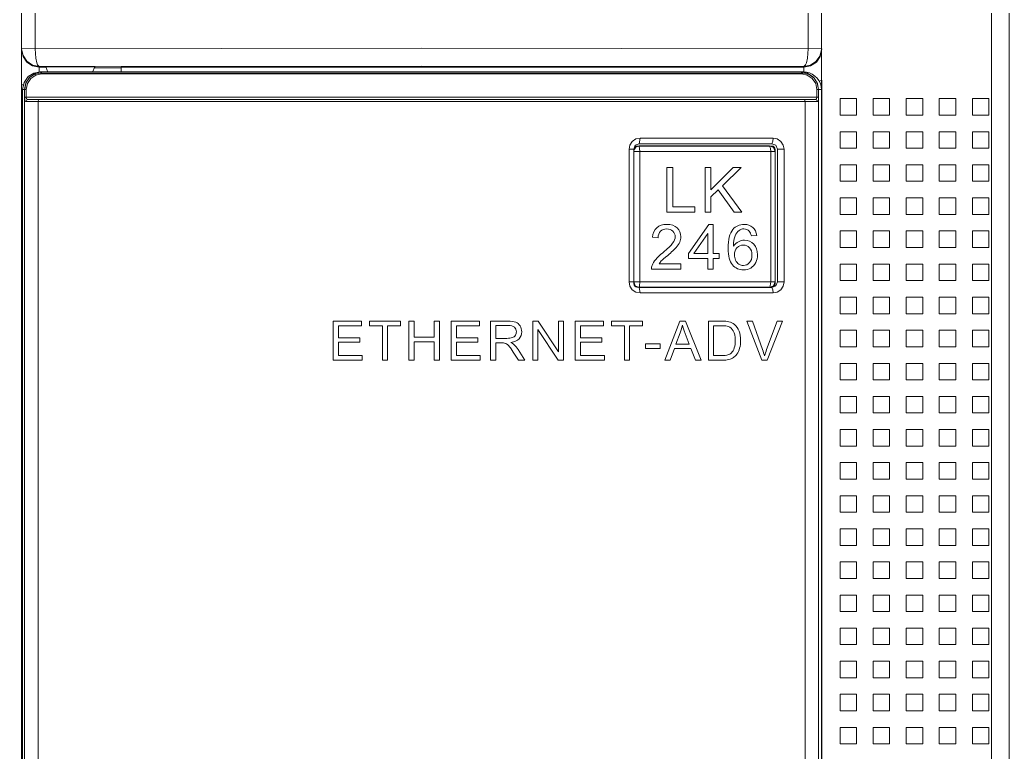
# Model space of a CAD drawing. Header units: millimetres. Extents: x 33157 to 59611, y -29750 to 1750.
# Drawn here: x 54102.79 to 54147.65, y 382.02 to 415.22 of the extents above; entities that cross this region are included whole.
import ezdxf

# ---------------------------------------------------------------- set-up
doc = ezdxf.new("R2010")
doc.units = ezdxf.units.MM
doc.layers.get('0').update_dxf_attribs({"lineweight": 18})

msp = doc.modelspace()

# ---------------------------------------------------------------- linework, layer by layer
at = {"lineweight": 9}
for p, q in [((54102.874, 478.392), (54102.874, 313.67)), ((54103.488, 478.392), (54103.488, 413.909)), ((54138.527, 478.392), (54138.527, 413.909)), ((54139.141, 478.392), (54139.141, 350.976)), ((54146.842, 474.177), (54146.842, 352.724)), ((54147.645, 473.374), (54147.645, 353.206)), ((54139.141, 413.909), (54139.141, 413.871)), ((54139.15, 413.909), (54139.15, 413.871)), ((54103.677, 413.106), (54103.677, 412.86)), ((54138.338, 413.106), (54138.338, 412.86)), ((54107.382, 413.068), (54107.382, 412.86)), ((54139.15, 412.482), (54139.15, 353.206)), ((54102.921, 412.057), (54102.921, 356.759)), ((54103.006, 412.057), (54103.006, 351.24)), ((54103.082, 412.057), (54103.082, 411.707)), ((54138.924, 412.057), (54138.924, 411.707)), ((54138.999, 412.057), (54138.999, 351.24)), ((54139.141, 412.057), (54139.141, 353.763)), ((54103.621, 411.509), (54103.621, 351.24)), ((54138.394, 411.509), (54138.394, 351.24)), ((54130.41, 409.354), (54130.41, 403.344)), ((54130.627, 409.354), (54130.627, 403.344)), ((54130.901, 409.25), (54130.901, 403.344)), ((54136.835, 409.25), (54136.835, 403.344)), ((54137.034, 409.25), (54137.034, 403.344)), ((54137.138, 409.354), (54137.138, 403.344)), ((54137.44, 409.354), (54137.44, 403.344))]:
    msp.add_line(p, q, dxfattribs=at)
for points in [[(54139.975, 410.898), (54140.725, 410.898), (54140.725, 411.648), (54139.975, 411.648)], [(54141.475, 410.898), (54142.225, 410.898), (54142.225, 411.648), (54141.475, 411.648)], [(54142.975, 410.898), (54143.725, 410.898), (54143.725, 411.648), (54142.975, 411.648)], [(54144.475, 410.898), (54145.225, 410.898), (54145.225, 411.648), (54144.475, 411.648)], [(54145.975, 410.898), (54146.725, 410.898), (54146.725, 411.648), (54145.975, 411.648)], [(54139.975, 409.398), (54140.725, 409.398), (54140.725, 410.148), (54139.975, 410.148)], [(54141.475, 409.398), (54142.225, 409.398), (54142.225, 410.148), (54141.475, 410.148)], [(54142.975, 409.398), (54143.725, 409.398), (54143.725, 410.148), (54142.975, 410.148)], [(54144.475, 409.398), (54145.225, 409.398), (54145.225, 410.148), (54144.475, 410.148)], [(54145.975, 409.398), (54146.725, 409.398), (54146.725, 410.148), (54145.975, 410.148)], [(54139.975, 407.898), (54140.725, 407.898), (54140.725, 408.648), (54139.975, 408.648)], [(54141.475, 407.898), (54142.225, 407.898), (54142.225, 408.648), (54141.475, 408.648)], [(54142.975, 407.898), (54143.725, 407.898), (54143.725, 408.648), (54142.975, 408.648)], [(54144.475, 407.898), (54145.225, 407.898), (54145.225, 408.648), (54144.475, 408.648)], [(54145.975, 407.898), (54146.725, 407.898), (54146.725, 408.648), (54145.975, 408.648)], [(54139.975, 406.398), (54140.725, 406.398), (54140.725, 407.148), (54139.975, 407.148)], [(54141.475, 406.398), (54142.225, 406.398), (54142.225, 407.148), (54141.475, 407.148)], [(54142.975, 406.398), (54143.725, 406.398), (54143.725, 407.148), (54142.975, 407.148)], [(54144.475, 406.398), (54145.225, 406.398), (54145.225, 407.148), (54144.475, 407.148)], [(54145.975, 406.398), (54146.725, 406.398), (54146.725, 407.148), (54145.975, 407.148)], [(54139.975, 404.898), (54140.725, 404.898), (54140.725, 405.648), (54139.975, 405.648)], [(54141.475, 404.898), (54142.225, 404.898), (54142.225, 405.648), (54141.475, 405.648)], [(54142.975, 404.898), (54143.725, 404.898), (54143.725, 405.648), (54142.975, 405.648)], [(54144.475, 404.898), (54145.225, 404.898), (54145.225, 405.648), (54144.475, 405.648)], [(54145.975, 404.898), (54146.725, 404.898), (54146.725, 405.648), (54145.975, 405.648)], [(54139.975, 403.398), (54140.725, 403.398), (54140.725, 404.148), (54139.975, 404.148)], [(54141.475, 403.398), (54142.225, 403.398), (54142.225, 404.148), (54141.475, 404.148)], [(54142.975, 403.398), (54143.725, 403.398), (54143.725, 404.148), (54142.975, 404.148)], [(54144.475, 403.398), (54145.225, 403.398), (54145.225, 404.148), (54144.475, 404.148)], [(54145.975, 403.398), (54146.725, 403.398), (54146.725, 404.148), (54145.975, 404.148)], [(54139.975, 401.898), (54140.725, 401.898), (54140.725, 402.648), (54139.975, 402.648)], [(54141.475, 401.898), (54142.225, 401.898), (54142.225, 402.648), (54141.475, 402.648)], [(54142.975, 401.898), (54143.725, 401.898), (54143.725, 402.648), (54142.975, 402.648)], [(54144.475, 401.898), (54145.225, 401.898), (54145.225, 402.648), (54144.475, 402.648)], [(54145.975, 401.898), (54146.725, 401.898), (54146.725, 402.648), (54145.975, 402.648)], [(54139.975, 400.398), (54140.725, 400.398), (54140.725, 401.148), (54139.975, 401.148)], [(54141.475, 400.398), (54142.225, 400.398), (54142.225, 401.148), (54141.475, 401.148)], [(54142.975, 400.398), (54143.725, 400.398), (54143.725, 401.148), (54142.975, 401.148)], [(54144.475, 400.398), (54145.225, 400.398), (54145.225, 401.148), (54144.475, 401.148)], [(54145.975, 400.398), (54146.725, 400.398), (54146.725, 401.148), (54145.975, 401.148)], [(54139.975, 398.898), (54140.725, 398.898), (54140.725, 399.648), (54139.975, 399.648)], [(54141.475, 398.898), (54142.225, 398.898), (54142.225, 399.648), (54141.475, 399.648)], [(54142.975, 398.898), (54143.725, 398.898), (54143.725, 399.648), (54142.975, 399.648)], [(54144.475, 398.898), (54145.225, 398.898), (54145.225, 399.648), (54144.475, 399.648)], [(54145.975, 398.898), (54146.725, 398.898), (54146.725, 399.648), (54145.975, 399.648)], [(54139.975, 397.398), (54140.725, 397.398), (54140.725, 398.148), (54139.975, 398.148)], [(54141.475, 397.398), (54142.225, 397.398), (54142.225, 398.148), (54141.475, 398.148)], [(54142.975, 397.398), (54143.725, 397.398), (54143.725, 398.148), (54142.975, 398.148)], [(54144.475, 397.398), (54145.225, 397.398), (54145.225, 398.148), (54144.475, 398.148)], [(54145.975, 397.398), (54146.725, 397.398), (54146.725, 398.148), (54145.975, 398.148)], [(54139.975, 395.898), (54140.725, 395.898), (54140.725, 396.648), (54139.975, 396.648)], [(54141.475, 395.898), (54142.225, 395.898), (54142.225, 396.648), (54141.475, 396.648)], [(54142.975, 395.898), (54143.725, 395.898), (54143.725, 396.648), (54142.975, 396.648)], [(54144.475, 395.898), (54145.225, 395.898), (54145.225, 396.648), (54144.475, 396.648)], [(54145.975, 395.898), (54146.725, 395.898), (54146.725, 396.648), (54145.975, 396.648)], [(54139.975, 394.398), (54140.725, 394.398), (54140.725, 395.148), (54139.975, 395.148)], [(54141.475, 394.398), (54142.225, 394.398), (54142.225, 395.148), (54141.475, 395.148)], [(54142.975, 394.398), (54143.725, 394.398), (54143.725, 395.148), (54142.975, 395.148)], [(54144.475, 394.398), (54145.225, 394.398), (54145.225, 395.148), (54144.475, 395.148)], [(54145.975, 394.398), (54146.725, 394.398), (54146.725, 395.148), (54145.975, 395.148)], [(54139.975, 392.898), (54140.725, 392.898), (54140.725, 393.648), (54139.975, 393.648)], [(54141.475, 392.898), (54142.225, 392.898), (54142.225, 393.648), (54141.475, 393.648)], [(54142.975, 392.898), (54143.725, 392.898), (54143.725, 393.648), (54142.975, 393.648)], [(54144.475, 392.898), (54145.225, 392.898), (54145.225, 393.648), (54144.475, 393.648)], [(54145.975, 392.898), (54146.725, 392.898), (54146.725, 393.648), (54145.975, 393.648)], [(54139.975, 391.398), (54140.725, 391.398), (54140.725, 392.148), (54139.975, 392.148)], [(54141.475, 391.398), (54142.225, 391.398), (54142.225, 392.148), (54141.475, 392.148)], [(54142.975, 391.398), (54143.725, 391.398), (54143.725, 392.148), (54142.975, 392.148)], [(54144.475, 391.398), (54145.225, 391.398), (54145.225, 392.148), (54144.475, 392.148)], [(54145.975, 391.398), (54146.725, 391.398), (54146.725, 392.148), (54145.975, 392.148)], [(54139.975, 389.898), (54140.725, 389.898), (54140.725, 390.648), (54139.975, 390.648)], [(54141.475, 389.898), (54142.225, 389.898), (54142.225, 390.648), (54141.475, 390.648)], [(54142.975, 389.898), (54143.725, 389.898), (54143.725, 390.648), (54142.975, 390.648)], [(54144.475, 389.898), (54145.225, 389.898), (54145.225, 390.648), (54144.475, 390.648)], [(54145.975, 389.898), (54146.725, 389.898), (54146.725, 390.648), (54145.975, 390.648)], [(54139.975, 388.398), (54140.725, 388.398), (54140.725, 389.148), (54139.975, 389.148)], [(54141.475, 388.398), (54142.225, 388.398), (54142.225, 389.148), (54141.475, 389.148)], [(54142.975, 388.398), (54143.725, 388.398), (54143.725, 389.148), (54142.975, 389.148)], [(54144.475, 388.398), (54145.225, 388.398), (54145.225, 389.148), (54144.475, 389.148)], [(54145.975, 388.398), (54146.725, 388.398), (54146.725, 389.148), (54145.975, 389.148)], [(54139.975, 386.898), (54140.725, 386.898), (54140.725, 387.648), (54139.975, 387.648)], [(54141.475, 386.898), (54142.225, 386.898), (54142.225, 387.648), (54141.475, 387.648)], [(54142.975, 386.898), (54143.725, 386.898), (54143.725, 387.648), (54142.975, 387.648)], [(54144.475, 386.898), (54145.225, 386.898), (54145.225, 387.648), (54144.475, 387.648)], [(54145.975, 386.898), (54146.725, 386.898), (54146.725, 387.648), (54145.975, 387.648)], [(54139.975, 385.398), (54140.725, 385.398), (54140.725, 386.148), (54139.975, 386.148)], [(54141.475, 385.398), (54142.225, 385.398), (54142.225, 386.148), (54141.475, 386.148)], [(54142.975, 385.398), (54143.725, 385.398), (54143.725, 386.148), (54142.975, 386.148)], [(54144.475, 385.398), (54145.225, 385.398), (54145.225, 386.148), (54144.475, 386.148)], [(54145.975, 385.398), (54146.725, 385.398), (54146.725, 386.148), (54145.975, 386.148)], [(54139.975, 383.898), (54140.725, 383.898), (54140.725, 384.648), (54139.975, 384.648)], [(54141.475, 383.898), (54142.225, 383.898), (54142.225, 384.648), (54141.475, 384.648)], [(54142.975, 383.898), (54143.725, 383.898), (54143.725, 384.648), (54142.975, 384.648)], [(54144.475, 383.898), (54145.225, 383.898), (54145.225, 384.648), (54144.475, 384.648)], [(54145.975, 383.898), (54146.725, 383.898), (54146.725, 384.648), (54145.975, 384.648)], [(54139.975, 382.398), (54140.725, 382.398), (54140.725, 383.148), (54139.975, 383.148)], [(54141.475, 382.398), (54142.225, 382.398), (54142.225, 383.148), (54141.475, 383.148)], [(54142.975, 382.398), (54143.725, 382.398), (54143.725, 383.148), (54142.975, 383.148)], [(54144.475, 382.398), (54145.225, 382.398), (54145.225, 383.148), (54144.475, 383.148)], [(54145.975, 382.398), (54146.725, 382.398), (54146.725, 383.148), (54145.975, 383.148)]]:
    msp.add_lwpolyline(points, close=True)
for points in [[(54121.008, 413.928), (54121.008, 413.928), (54102.874, 413.909), (54102.874, 413.909)], [(54102.94, 413.559), (54102.94, 413.559), (54102.874, 413.871), (54102.874, 413.871)], [(54121.008, 413.928), (54121.008, 413.928), (54139.141, 413.909), (54139.141, 413.909)], [(54103.677, 413.068), (54103.677, 413.068), (54103.375, 413.134), (54103.375, 413.134)], [(54121.008, 413.125), (54121.008, 413.125), (54103.677, 413.106), (54103.677, 413.106)], [(54138.338, 413.106), (54138.338, 413.106), (54121.008, 413.125), (54121.008, 413.125)], [(54103.715, 412.86), (54103.715, 412.86), (54138.319, 412.86), (54138.319, 412.86)], [(54138.224, 412.765), (54138.224, 412.765), (54103.791, 412.765), (54103.791, 412.765)], [(54103.8, 412.803), (54103.8, 412.803), (54138.215, 412.803), (54138.215, 412.803)], [(54103.97, 413.068), (54103.97, 413.068), (54103.677, 413.068), (54103.677, 413.068)], [(54103.743, 412.803), (54103.743, 412.803), (54103.725, 412.803), (54103.725, 412.803)], [(54103.743, 412.803), (54103.743, 412.803), (54103.781, 412.85), (54103.781, 412.85)], [(54103.743, 412.803), (54103.743, 412.803), (54103.8, 412.803), (54103.8, 412.803)], [(54103.781, 412.85), (54103.781, 412.85), (54103.81, 412.86), (54103.81, 412.86)], [(54103.791, 412.765), (54103.791, 412.765), (54103.8, 412.803), (54103.8, 412.803)], [(54106.191, 413.087), (54106.191, 413.087), (54103.97, 413.087), (54103.97, 413.087)], [(54103.97, 413.087), (54103.97, 413.087), (54104.065, 412.85), (54104.065, 412.85)], [(54106.096, 412.85), (54106.096, 412.85), (54106.191, 413.087), (54106.191, 413.087)], [(54106.191, 413.039), (54106.191, 413.039), (54107.382, 413.039), (54107.382, 413.039)], [(54138.338, 413.068), (54138.338, 413.068), (54107.382, 413.068), (54107.382, 413.068)], [(54138.234, 412.85), (54138.234, 412.85), (54138.205, 412.86), (54138.205, 412.86)], [(54138.215, 412.803), (54138.215, 412.803), (54138.243, 412.803), (54138.243, 412.803)], [(54138.224, 412.765), (54138.224, 412.765), (54138.215, 412.803), (54138.215, 412.803)], [(54138.272, 412.803), (54138.272, 412.803), (54138.234, 412.85), (54138.234, 412.85)], [(54138.243, 412.803), (54138.243, 412.803), (54138.272, 412.803), (54138.272, 412.803)], [(54138.309, 412.803), (54138.309, 412.803), (54138.272, 412.803), (54138.272, 412.803)], [(54102.874, 412.265), (54102.874, 412.265), (54102.95, 412.265), (54102.95, 412.265)], [(54139.028, 412.425), (54139.028, 412.425), (54139.141, 412.482), (54139.141, 412.482)], [(54102.921, 412.057), (54102.921, 412.057), (54103.082, 412.057), (54103.082, 412.057)], [(54138.924, 412.057), (54138.924, 412.057), (54139.141, 412.057), (54139.141, 412.057)], [(54103.063, 411.509), (54103.063, 411.509), (54138.952, 411.509), (54138.952, 411.509)], [(54103.082, 411.707), (54103.082, 411.707), (54138.999, 411.707), (54138.999, 411.707)], [(54103.158, 411.613), (54103.158, 411.613), (54138.857, 411.613), (54138.857, 411.613)], [(54103.016, 411.707), (54103.016, 411.707), (54103.082, 411.707), (54103.082, 411.707)], [(54103.64, 411.613), (54103.64, 411.613), (54103.621, 411.509), (54103.621, 411.509)], [(54138.366, 411.613), (54138.366, 411.613), (54138.394, 411.509), (54138.394, 411.509)], [(54130.873, 409.6), (54130.873, 409.6), (54136.883, 409.6), (54136.883, 409.6)], [(54130.911, 409.855), (54130.911, 409.855), (54130.873, 409.6), (54130.873, 409.6)], [(54130.911, 409.855), (54130.911, 409.855), (54136.939, 409.855), (54136.939, 409.855)], [(54130.41, 409.354), (54130.41, 409.354), (54130.627, 409.354), (54130.627, 409.354)], [(54130.627, 409.25), (54130.627, 409.25), (54137.034, 409.25), (54137.034, 409.25)], [(54136.779, 409.505), (54136.779, 409.505), (54130.873, 409.505), (54130.873, 409.505)], [(54130.901, 409.25), (54130.901, 409.25), (54130.873, 409.505), (54130.873, 409.505)], [(54137.44, 409.354), (54137.44, 409.354), (54137.138, 409.354), (54137.138, 409.354)], [(54130.41, 403.344), (54130.41, 403.344), (54130.627, 403.344), (54130.627, 403.344)], [(54130.627, 403.344), (54130.627, 403.344), (54137.034, 403.344), (54137.034, 403.344)], [(54130.901, 403.344), (54130.901, 403.344), (54130.892, 403.165), (54130.892, 403.165)], [(54136.835, 403.344), (54136.835, 403.344), (54136.816, 403.165), (54136.816, 403.165)], [(54137.44, 403.344), (54137.44, 403.344), (54137.138, 403.344), (54137.138, 403.344)], [(54136.883, 403.089), (54136.883, 403.089), (54130.873, 403.089), (54130.873, 403.089)], [(54130.873, 403.089), (54130.873, 403.089), (54136.779, 403.089), (54136.779, 403.089)], [(54130.892, 403.165), (54130.892, 403.165), (54130.873, 403.089), (54130.873, 403.089)], [(54130.911, 402.844), (54130.911, 402.844), (54130.873, 403.089), (54130.873, 403.089)], [(54136.939, 402.844), (54136.939, 402.844), (54130.911, 402.844), (54130.911, 402.844)], [(54136.797, 403.099), (54136.797, 403.099), (54136.779, 403.089), (54136.779, 403.089)], [(54136.816, 403.165), (54136.816, 403.165), (54136.797, 403.099), (54136.797, 403.099)]]:
    msp.add_open_spline(points, degree=3, dxfattribs=at)
for points, knots in [([(54102.874, 413.909), (54102.874, 413.909), (54102.94, 413.597), (54102.94, 413.597), (54102.94, 413.597), (54103.11, 413.342), (54103.11, 413.342), (54103.11, 413.342), (54103.375, 413.162), (54103.375, 413.162), (54103.375, 413.162), (54103.677, 413.106), (54103.677, 413.106)], [0, 0, 0, 0, 149175.059418, 149175.059418, 149175.059418, 298350.118836, 298350.118836, 298350.118836, 447525.178255, 447525.178255, 447525.178255, 596700.237673, 596700.237673, 596700.237673, 596700.237673]), ([(54102.94, 413.559), (54102.94, 413.559), (54103.11, 413.304), (54103.11, 413.304), (54103.11, 413.304), (54103.375, 413.134), (54103.375, 413.134)], [0, 0, 0, 0, 168231.265736, 168231.265736, 168231.265736, 336462.531472, 336462.531472, 336462.531472, 336462.531472]), ([(54103.677, 413.106), (54103.677, 413.106), (54103.602, 413.181), (54103.602, 413.181), (54103.602, 413.181), (54103.564, 413.276), (54103.564, 413.276), (54103.564, 413.276), (54103.517, 413.484), (54103.517, 413.484), (54103.517, 413.484), (54103.488, 413.909), (54103.488, 413.909)], [0, 0, 0, 0, 149177.054281, 149177.054281, 149177.054281, 298354.108562, 298354.108562, 298354.108562, 447531.162843, 447531.162843, 447531.162843, 596708.217124, 596708.217124, 596708.217124, 596708.217124]), ([(54138.338, 413.068), (54138.338, 413.068), (54138.64, 413.134), (54138.64, 413.134), (54138.64, 413.134), (54138.905, 413.304), (54138.905, 413.304), (54138.905, 413.304), (54139.075, 413.559), (54139.075, 413.559), (54139.075, 413.559), (54139.141, 413.871), (54139.141, 413.871)], [0, 0, 0, 0, 149274.158651, 149274.158651, 149274.158651, 298548.317302, 298548.317302, 298548.317302, 447822.475953, 447822.475953, 447822.475953, 597096.634604, 597096.634604, 597096.634604, 597096.634604]), ([(54138.338, 413.106), (54138.338, 413.106), (54138.631, 413.162), (54138.631, 413.162), (54138.631, 413.162), (54138.886, 413.332), (54138.886, 413.332), (54138.886, 413.332), (54139.065, 413.578), (54139.065, 413.578), (54139.065, 413.578), (54139.141, 413.871), (54139.141, 413.871)], [0, 0, 0, 0, 149274.109481, 149274.109481, 149274.109481, 298548.218961, 298548.218961, 298548.218961, 447822.328442, 447822.328442, 447822.328442, 597096.437922, 597096.437922, 597096.437922, 597096.437922]), ([(54138.527, 413.909), (54138.527, 413.909), (54138.498, 413.484), (54138.498, 413.484), (54138.498, 413.484), (54138.451, 413.276), (54138.451, 413.276), (54138.451, 413.276), (54138.413, 413.172), (54138.413, 413.172), (54138.413, 413.172), (54138.338, 413.106), (54138.338, 413.106)], [0, 0, 0, 0, 149272.958445, 149272.958445, 149272.958445, 298545.91689, 298545.91689, 298545.91689, 447818.875335, 447818.875335, 447818.875335, 597091.83378, 597091.83378, 597091.83378, 597091.83378]), ([(54103.81, 412.86), (54103.81, 412.86), (54103.507, 412.803), (54103.507, 412.803), (54103.507, 412.803), (54103.243, 412.624), (54103.243, 412.624), (54103.243, 412.624), (54103.073, 412.369), (54103.073, 412.369), (54103.073, 412.369), (54103.006, 412.057), (54103.006, 412.057)], [0, 0, 0, 0, 149176.80932, 149176.80932, 149176.80932, 298353.618641, 298353.618641, 298353.618641, 447530.427961, 447530.427961, 447530.427961, 596707.237281, 596707.237281, 596707.237281, 596707.237281]), ([(54103.016, 412.057), (54103.016, 412.057), (54103.063, 412.34), (54103.063, 412.34), (54103.063, 412.34), (54103.214, 412.586), (54103.214, 412.586), (54103.214, 412.586), (54103.441, 412.747), (54103.441, 412.747), (54103.441, 412.747), (54103.725, 412.803), (54103.725, 412.803)], [0, 0, 0, 0, 149176.83814, 149176.83814, 149176.83814, 298353.67628, 298353.67628, 298353.67628, 447530.514421, 447530.514421, 447530.514421, 596707.352561, 596707.352561, 596707.352561, 596707.352561]), ([(54103.791, 412.765), (54103.791, 412.765), (54103.526, 412.709), (54103.526, 412.709), (54103.526, 412.709), (54103.299, 412.558), (54103.299, 412.558), (54103.299, 412.558), (54103.139, 412.331), (54103.139, 412.331), (54103.139, 412.331), (54103.082, 412.057), (54103.082, 412.057)], [0, 0, 0, 0, 149177.101751, 149177.101751, 149177.101751, 298354.203502, 298354.203502, 298354.203502, 447531.305254, 447531.305254, 447531.305254, 596708.407005, 596708.407005, 596708.407005, 596708.407005]), ([(54103.715, 412.86), (54103.715, 412.86), (54103.422, 412.803), (54103.422, 412.803), (54103.422, 412.803), (54103.167, 412.643), (54103.167, 412.643)], [0, 0, 0, 0, 168233.048764, 168233.048764, 168233.048764, 336466.097528, 336466.097528, 336466.097528, 336466.097528]), ([(54138.999, 412.057), (54138.999, 412.057), (54138.943, 412.369), (54138.943, 412.369), (54138.943, 412.369), (54138.772, 412.624), (54138.772, 412.624), (54138.772, 412.624), (54138.508, 412.803), (54138.508, 412.803), (54138.508, 412.803), (54138.205, 412.86), (54138.205, 412.86)], [0, 0, 0, 0, 149275.111125, 149275.111125, 149275.111125, 298550.222249, 298550.222249, 298550.222249, 447825.333374, 447825.333374, 447825.333374, 597100.444498, 597100.444498, 597100.444498, 597100.444498]), ([(54138.924, 412.057), (54138.924, 412.057), (54138.876, 412.331), (54138.876, 412.331), (54138.876, 412.331), (54138.716, 412.558), (54138.716, 412.558), (54138.716, 412.558), (54138.489, 412.709), (54138.489, 412.709), (54138.489, 412.709), (54138.224, 412.765), (54138.224, 412.765)], [0, 0, 0, 0, 149275.121227, 149275.121227, 149275.121227, 298550.242455, 298550.242455, 298550.242455, 447825.363682, 447825.363682, 447825.363682, 597100.48491, 597100.48491, 597100.48491, 597100.48491]), ([(54138.309, 412.803), (54138.309, 412.803), (54138.583, 412.737), (54138.583, 412.737), (54138.583, 412.737), (54138.81, 412.576), (54138.81, 412.576), (54138.81, 412.576), (54138.952, 412.331), (54138.952, 412.331), (54138.952, 412.331), (54138.999, 412.057), (54138.999, 412.057)], [0, 0, 0, 0, 149274.872322, 149274.872322, 149274.872322, 298549.744643, 298549.744643, 298549.744643, 447824.616965, 447824.616965, 447824.616965, 597099.489286, 597099.489286, 597099.489286, 597099.489286]), ([(54139.141, 412.057), (54139.141, 412.057), (54139.122, 412.198), (54139.122, 412.198), (54139.122, 412.198), (54139.084, 412.331), (54139.084, 412.331), (54139.084, 412.331), (54139.018, 412.463), (54139.018, 412.463), (54139.018, 412.463), (54138.933, 412.576), (54138.933, 412.576), (54138.933, 412.576), (54138.839, 412.671), (54138.839, 412.671), (54138.839, 412.671), (54138.716, 412.756), (54138.716, 412.756), (54138.716, 412.756), (54138.593, 412.813), (54138.593, 412.813), (54138.593, 412.813), (54138.451, 412.85), (54138.451, 412.85), (54138.451, 412.85), (54138.319, 412.86), (54138.319, 412.86)], [0, 0, 0, 0, 138704.799359, 138704.799359, 138704.799359, 277409.598718, 277409.598718, 277409.598718, 416114.398077, 416114.398077, 416114.398077, 554819.197437, 554819.197437, 554819.197437, 693523.996796, 693523.996796, 693523.996796, 832228.796155, 832228.796155, 832228.796155, 970933.595514, 970933.595514, 970933.595514, 1109638.394873, 1109638.394873, 1109638.394873, 1248343.194232, 1248343.194232, 1248343.194232, 1248343.194232]), ([(54102.921, 412.057), (54102.921, 412.057), (54102.988, 412.378), (54102.988, 412.378), (54102.988, 412.378), (54103.167, 412.643), (54103.167, 412.643)], [0, 0, 0, 0, 168232.525151, 168232.525151, 168232.525151, 336465.050301, 336465.050301, 336465.050301, 336465.050301]), ([(54103.016, 411.707), (54103.016, 411.707), (54103.016, 411.594), (54103.016, 411.594), (54103.016, 411.594), (54103.025, 411.546), (54103.025, 411.546), (54103.025, 411.546), (54103.063, 411.509), (54103.063, 411.509)], [0, 0, 0, 0, 155598.255067, 155598.255067, 155598.255067, 311196.510134, 311196.510134, 311196.510134, 466794.765201, 466794.765201, 466794.765201, 466794.765201]), ([(54103.158, 411.613), (54103.158, 411.613), (54103.091, 411.575), (54103.091, 411.575), (54103.091, 411.575), (54103.063, 411.509), (54103.063, 411.509)], [0, 0, 0, 0, 168234.192386, 168234.192386, 168234.192386, 336468.384772, 336468.384772, 336468.384772, 336468.384772]), ([(54103.082, 411.707), (54103.082, 411.707), (54103.101, 411.641), (54103.101, 411.641), (54103.101, 411.641), (54103.158, 411.613), (54103.158, 411.613)], [0, 0, 0, 0, 168234.113682, 168234.113682, 168234.113682, 336468.227364, 336468.227364, 336468.227364, 336468.227364]), ([(54138.857, 411.613), (54138.857, 411.613), (54138.914, 411.641), (54138.914, 411.641), (54138.914, 411.641), (54138.924, 411.707), (54138.924, 411.707)], [0, 0, 0, 0, 168345.870859, 168345.870859, 168345.870859, 336691.741718, 336691.741718, 336691.741718, 336691.741718]), ([(54138.857, 411.613), (54138.857, 411.613), (54138.924, 411.575), (54138.924, 411.575), (54138.924, 411.575), (54138.952, 411.509), (54138.952, 411.509)], [0, 0, 0, 0, 168345.984155, 168345.984155, 168345.984155, 336691.96831, 336691.96831, 336691.96831, 336691.96831]), ([(54138.952, 411.509), (54138.952, 411.509), (54138.99, 411.546), (54138.99, 411.546), (54138.99, 411.546), (54138.999, 411.594), (54138.999, 411.594), (54138.999, 411.594), (54138.999, 411.707), (54138.999, 411.707)], [0, 0, 0, 0, 155702.176986, 155702.176986, 155702.176986, 311404.353972, 311404.353972, 311404.353972, 467106.530957, 467106.530957, 467106.530957, 467106.530957]), ([(54130.41, 409.354), (54130.41, 409.354), (54130.447, 409.543), (54130.447, 409.543), (54130.447, 409.543), (54130.551, 409.704), (54130.551, 409.704), (54130.551, 409.704), (54130.712, 409.817), (54130.712, 409.817), (54130.712, 409.817), (54130.911, 409.855), (54130.911, 409.855)], [0, 0, 0, 0, 149256.570362, 149256.570362, 149256.570362, 298513.140724, 298513.140724, 298513.140724, 447769.711086, 447769.711086, 447769.711086, 597026.281448, 597026.281448, 597026.281448, 597026.281448]), ([(54130.873, 409.6), (54130.873, 409.6), (54130.693, 409.534), (54130.693, 409.534), (54130.693, 409.534), (54130.627, 409.354), (54130.627, 409.354)], [0, 0, 0, 0, 168323.410316, 168323.410316, 168323.410316, 336646.820632, 336646.820632, 336646.820632, 336646.820632]), ([(54136.939, 409.855), (54136.939, 409.855), (54136.93, 409.723), (54136.93, 409.723), (54136.93, 409.723), (54136.883, 409.6), (54136.883, 409.6)], [0, 0, 0, 0, 168342.505447, 168342.505447, 168342.505447, 336685.010894, 336685.010894, 336685.010894, 336685.010894]), ([(54137.138, 409.354), (54137.138, 409.354), (54137.062, 409.534), (54137.062, 409.534), (54137.062, 409.534), (54136.883, 409.6), (54136.883, 409.6)], [0, 0, 0, 0, 168343.21099, 168343.21099, 168343.21099, 336686.421981, 336686.421981, 336686.421981, 336686.421981]), ([(54136.939, 409.855), (54136.939, 409.855), (54137.128, 409.817), (54137.128, 409.817), (54137.128, 409.817), (54137.298, 409.704), (54137.298, 409.704), (54137.298, 409.704), (54137.402, 409.543), (54137.402, 409.543), (54137.402, 409.543), (54137.44, 409.354), (54137.44, 409.354)], [0, 0, 0, 0, 149274.87832, 149274.87832, 149274.87832, 298549.75664, 298549.75664, 298549.75664, 447824.63496, 447824.63496, 447824.63496, 597099.51328, 597099.51328, 597099.51328, 597099.51328]), ([(54130.873, 409.505), (54130.873, 409.505), (54130.712, 409.449), (54130.712, 409.449), (54130.712, 409.449), (54130.627, 409.307), (54130.627, 409.307)], [0, 0, 0, 0, 168323.597284, 168323.597284, 168323.597284, 336647.194569, 336647.194569, 336647.194569, 336647.194569]), ([(54137.034, 409.25), (54137.034, 409.25), (54136.958, 409.43), (54136.958, 409.43), (54136.958, 409.43), (54136.779, 409.505), (54136.779, 409.505)], [0, 0, 0, 0, 168343.044888, 168343.044888, 168343.044888, 336686.089776, 336686.089776, 336686.089776, 336686.089776]), ([(54136.835, 409.25), (54136.835, 409.25), (54136.826, 409.383), (54136.826, 409.383), (54136.826, 409.383), (54136.779, 409.505), (54136.779, 409.505)], [0, 0, 0, 0, 168342.803458, 168342.803458, 168342.803458, 336685.606915, 336685.606915, 336685.606915, 336685.606915]), ([(54130.911, 402.844), (54130.911, 402.844), (54130.712, 402.881), (54130.712, 402.881), (54130.712, 402.881), (54130.551, 402.985), (54130.551, 402.985), (54130.551, 402.985), (54130.447, 403.146), (54130.447, 403.146), (54130.447, 403.146), (54130.41, 403.344), (54130.41, 403.344)], [0, 0, 0, 0, 149265.823052, 149265.823052, 149265.823052, 298531.646103, 298531.646103, 298531.646103, 447797.469155, 447797.469155, 447797.469155, 597063.292207, 597063.292207, 597063.292207, 597063.292207]), ([(54130.627, 403.344), (54130.627, 403.344), (54130.693, 403.165), (54130.693, 403.165), (54130.693, 403.165), (54130.873, 403.089), (54130.873, 403.089)], [0, 0, 0, 0, 168333.181815, 168333.181815, 168333.181815, 336666.36363, 336666.36363, 336666.36363, 336666.36363]), ([(54136.779, 403.089), (54136.779, 403.089), (54136.958, 403.165), (54136.958, 403.165), (54136.958, 403.165), (54137.034, 403.344), (54137.034, 403.344)], [0, 0, 0, 0, 168352.661997, 168352.661997, 168352.661997, 336705.323994, 336705.323994, 336705.323994, 336705.323994]), ([(54136.883, 403.089), (54136.883, 403.089), (54137.062, 403.165), (54137.062, 403.165), (54137.062, 403.165), (54137.138, 403.344), (54137.138, 403.344)], [0, 0, 0, 0, 168352.986461, 168352.986461, 168352.986461, 336705.972923, 336705.972923, 336705.972923, 336705.972923]), ([(54137.44, 403.344), (54137.44, 403.344), (54137.402, 403.146), (54137.402, 403.146), (54137.402, 403.146), (54137.298, 402.985), (54137.298, 402.985), (54137.298, 402.985), (54137.128, 402.881), (54137.128, 402.881), (54137.128, 402.881), (54136.939, 402.844), (54136.939, 402.844)], [0, 0, 0, 0, 149284.138274, 149284.138274, 149284.138274, 298568.276548, 298568.276548, 298568.276548, 447852.414822, 447852.414822, 447852.414822, 597136.553096, 597136.553096, 597136.553096, 597136.553096]), ([(54136.939, 402.844), (54136.939, 402.844), (54136.93, 402.976), (54136.93, 402.976), (54136.93, 402.976), (54136.883, 403.089), (54136.883, 403.089)], [0, 0, 0, 0, 168353.021592, 168353.021592, 168353.021592, 336706.043184, 336706.043184, 336706.043184, 336706.043184])]:
    msp.add_open_spline(points, degree=3, knots=knots, dxfattribs=at)
for points, knots in [([(54130.768, 409.497), (54130.768, 409.497), (54136.893, 409.497), (54136.893, 409.497), (54136.969, 409.497), (54137.03, 409.425), (54137.03, 409.337), (54137.03, 409.337), (54137.03, 403.257), (54137.03, 403.257), (54137.03, 403.169), (54136.969, 403.097), (54136.893, 403.097), (54136.893, 403.097), (54130.768, 403.097), (54130.768, 403.097), (54130.692, 403.097), (54130.63, 403.169), (54130.63, 403.257), (54130.63, 403.257), (54130.63, 409.337), (54130.63, 409.337), (54130.63, 409.425), (54130.692, 409.497), (54130.768, 409.497)], [0, 0, 0, 0, 139725.122382, 139725.122382, 139725.122382, 279450.244763, 279450.244763, 279450.244763, 419175.367145, 419175.367145, 419175.367145, 558900.489527, 558900.489527, 558900.489527, 698625.611908, 698625.611908, 698625.611908, 838350.73429, 838350.73429, 838350.73429, 978075.856672, 978075.856672, 978075.856672, 1117800.979053, 1117800.979053, 1117800.979053, 1117800.979053]), ([(54132.132, 406.499), (54132.132, 406.499), (54132.132, 408.52), (54132.132, 408.52), (54132.132, 408.52), (54132.4, 408.52), (54132.4, 408.52), (54132.4, 408.52), (54132.4, 406.736), (54132.4, 406.736), (54132.4, 406.736), (54133.393, 406.736), (54133.393, 406.736), (54133.393, 406.736), (54133.393, 406.499), (54133.393, 406.499), (54133.393, 406.499), (54132.132, 406.499), (54132.132, 406.499)], [0, 0, 0, 0, 142905.976319, 142905.976319, 142905.976319, 285811.952638, 285811.952638, 285811.952638, 428717.928957, 428717.928957, 428717.928957, 571623.905277, 571623.905277, 571623.905277, 714529.881596, 714529.881596, 714529.881596, 857435.857915, 857435.857915, 857435.857915, 857435.857915]), ([(54133.858, 406.499), (54133.858, 406.499), (54133.858, 408.52), (54133.858, 408.52), (54133.858, 408.52), (54134.126, 408.52), (54134.126, 408.52), (54134.126, 408.52), (54134.126, 407.518), (54134.126, 407.518), (54134.126, 407.518), (54135.13, 408.52), (54135.13, 408.52), (54135.13, 408.52), (54135.492, 408.52), (54135.492, 408.52), (54135.492, 408.52), (54134.645, 407.7), (54134.645, 407.7), (54134.645, 407.7), (54135.529, 406.499), (54135.529, 406.499), (54135.529, 406.499), (54135.176, 406.499), (54135.176, 406.499), (54135.176, 406.499), (54134.457, 407.519), (54134.457, 407.519), (54134.457, 407.519), (54134.126, 407.199), (54134.126, 407.199), (54134.126, 407.199), (54134.126, 406.499), (54134.126, 406.499), (54134.126, 406.499), (54133.858, 406.499), (54133.858, 406.499)], [0, 0, 0, 0, 136552.882199, 136552.882199, 136552.882199, 273105.764398, 273105.764398, 273105.764398, 409658.646598, 409658.646598, 409658.646598, 546211.528797, 546211.528797, 546211.528797, 682764.410996, 682764.410996, 682764.410996, 819317.293195, 819317.293195, 819317.293195, 955870.175395, 955870.175395, 955870.175395, 1092423.057594, 1092423.057594, 1092423.057594, 1228975.939793, 1228975.939793, 1228975.939793, 1365528.821992, 1365528.821992, 1365528.821992, 1502081.704191, 1502081.704191, 1502081.704191, 1638634.586391, 1638634.586391, 1638634.586391, 1638634.586391]), ([(54132.763, 404.153), (54132.763, 404.153), (54132.763, 403.916), (54132.763, 403.916), (54132.763, 403.916), (54131.425, 403.916), (54131.425, 403.916), (54131.423, 403.976), (54131.433, 404.033), (54131.454, 404.089), (54131.488, 404.179), (54131.543, 404.269), (54131.619, 404.357), (54131.695, 404.445), (54131.803, 404.547), (54131.944, 404.662), (54132.162, 404.842), (54132.311, 404.985), (54132.389, 405.09), (54132.467, 405.195), (54132.506, 405.295), (54132.506, 405.389), (54132.506, 405.487), (54132.47, 405.57), (54132.4, 405.638), (54132.329, 405.705), (54132.237, 405.739), (54132.124, 405.739), (54132.004, 405.739), (54131.908, 405.703), (54131.836, 405.632), (54131.764, 405.561), (54131.728, 405.462), (54131.727, 405.336), (54131.727, 405.336), (54131.473, 405.361), (54131.473, 405.361), (54131.49, 405.551), (54131.556, 405.696), (54131.67, 405.796), (54131.784, 405.895), (54131.937, 405.945), (54132.129, 405.945), (54132.323, 405.945), (54132.477, 405.891), (54132.59, 405.784), (54132.703, 405.676), (54132.76, 405.542), (54132.76, 405.383), (54132.76, 405.303), (54132.743, 405.223), (54132.71, 405.145), (54132.677, 405.066), (54132.622, 404.984), (54132.545, 404.898), (54132.468, 404.812), (54132.341, 404.693), (54132.163, 404.542), (54132.014, 404.417), (54131.918, 404.332), (54131.875, 404.288), (54131.833, 404.243), (54131.798, 404.198), (54131.771, 404.153), (54131.771, 404.153), (54132.763, 404.153), (54132.763, 404.153)], [0, 0, 0, 0, 133662.227076, 133662.227076, 133662.227076, 267324.454152, 267324.454152, 267324.454152, 400986.681228, 400986.681228, 400986.681228, 534648.908304, 534648.908304, 534648.908304, 668311.13538, 668311.13538, 668311.13538, 801973.362456, 801973.362456, 801973.362456, 935635.589532, 935635.589532, 935635.589532, 1069297.816608, 1069297.816608, 1069297.816608, 1202960.043684, 1202960.043684, 1202960.043684, 1336622.27076, 1336622.27076, 1336622.27076, 1470284.497836, 1470284.497836, 1470284.497836, 1603946.724913, 1603946.724913, 1603946.724913, 1737608.951989, 1737608.951989, 1737608.951989, 1871271.179065, 1871271.179065, 1871271.179065, 2004933.406141, 2004933.406141, 2004933.406141, 2138595.633217, 2138595.633217, 2138595.633217, 2272257.860293, 2272257.860293, 2272257.860293, 2405920.087369, 2405920.087369, 2405920.087369, 2539582.314445, 2539582.314445, 2539582.314445, 2673244.541521, 2673244.541521, 2673244.541521, 2806906.768597, 2806906.768597, 2806906.768597, 2940568.995673, 2940568.995673, 2940568.995673, 2940568.995673]), ([(54133.981, 403.916), (54133.981, 403.916), (54133.981, 404.399), (54133.981, 404.399), (54133.981, 404.399), (54133.103, 404.399), (54133.103, 404.399), (54133.103, 404.399), (54133.103, 404.627), (54133.103, 404.627), (54133.103, 404.627), (54134.026, 405.937), (54134.026, 405.937), (54134.026, 405.937), (54134.229, 405.937), (54134.229, 405.937), (54134.229, 405.937), (54134.229, 404.627), (54134.229, 404.627), (54134.229, 404.627), (54134.503, 404.627), (54134.503, 404.627), (54134.503, 404.627), (54134.503, 404.399), (54134.503, 404.399), (54134.503, 404.399), (54134.229, 404.399), (54134.229, 404.399), (54134.229, 404.399), (54134.229, 403.916), (54134.229, 403.916), (54134.229, 403.916), (54133.981, 403.916), (54133.981, 403.916)], [0, 0, 0, 0, 137153.197866, 137153.197866, 137153.197866, 274306.395732, 274306.395732, 274306.395732, 411459.593598, 411459.593598, 411459.593598, 548612.791464, 548612.791464, 548612.791464, 685765.98933, 685765.98933, 685765.98933, 822919.187196, 822919.187196, 822919.187196, 960072.385062, 960072.385062, 960072.385062, 1097225.582928, 1097225.582928, 1097225.582928, 1234378.780794, 1234378.780794, 1234378.780794, 1371531.97866, 1371531.97866, 1371531.97866, 1508685.176526, 1508685.176526, 1508685.176526, 1508685.176526]), ([(54136.204, 405.443), (54136.204, 405.443), (54135.958, 405.423), (54135.958, 405.423), (54135.936, 405.52), (54135.905, 405.591), (54135.864, 405.636), (54135.797, 405.707), (54135.713, 405.742), (54135.615, 405.742), (54135.535, 405.742), (54135.465, 405.72), (54135.404, 405.676), (54135.326, 405.619), (54135.265, 405.536), (54135.219, 405.427), (54135.174, 405.317), (54135.15, 405.161), (54135.149, 404.96), (54135.208, 405.05), (54135.282, 405.118), (54135.368, 405.162), (54135.455, 405.206), (54135.545, 405.228), (54135.64, 405.228), (54135.806, 405.228), (54135.947, 405.167), (54136.063, 405.045), (54136.18, 404.923), (54136.238, 404.766), (54136.238, 404.573), (54136.238, 404.446), (54136.211, 404.328), (54136.156, 404.219), (54136.101, 404.11), (54136.026, 404.027), (54135.93, 403.969), (54135.835, 403.911), (54135.726, 403.882), (54135.605, 403.882), (54135.398, 403.882), (54135.229, 403.958), (54135.099, 404.11), (54134.968, 404.262), (54134.903, 404.513), (54134.903, 404.862), (54134.903, 405.252), (54134.975, 405.536), (54135.12, 405.714), (54135.246, 405.868), (54135.416, 405.945), (54135.63, 405.945), (54135.789, 405.945), (54135.919, 405.9), (54136.021, 405.812), (54136.123, 405.723), (54136.184, 405.6), (54136.204, 405.443)], [0, 0, 0, 0, 134230.926454, 134230.926454, 134230.926454, 268461.852909, 268461.852909, 268461.852909, 402692.779363, 402692.779363, 402692.779363, 536923.705817, 536923.705817, 536923.705817, 671154.632272, 671154.632272, 671154.632272, 805385.558726, 805385.558726, 805385.558726, 939616.485181, 939616.485181, 939616.485181, 1073847.411635, 1073847.411635, 1073847.411635, 1208078.338089, 1208078.338089, 1208078.338089, 1342309.264544, 1342309.264544, 1342309.264544, 1476540.190998, 1476540.190998, 1476540.190998, 1610771.117452, 1610771.117452, 1610771.117452, 1745002.043907, 1745002.043907, 1745002.043907, 1879232.970361, 1879232.970361, 1879232.970361, 2013463.896815, 2013463.896815, 2013463.896815, 2147694.82327, 2147694.82327, 2147694.82327, 2281925.749724, 2281925.749724, 2281925.749724, 2416156.676179, 2416156.676179, 2416156.676179, 2550387.602633, 2550387.602633, 2550387.602633, 2550387.602633]), ([(54133.981, 404.627), (54133.981, 404.627), (54133.981, 405.536), (54133.981, 405.536), (54133.981, 405.536), (54133.347, 404.627), (54133.347, 404.627), (54133.347, 404.627), (54133.981, 404.627), (54133.981, 404.627)], [0, 0, 0, 0, 155693.395935, 155693.395935, 155693.395935, 311386.791871, 311386.791871, 311386.791871, 467080.187806, 467080.187806, 467080.187806, 467080.187806]), ([(54135.188, 404.571), (54135.188, 404.485), (54135.206, 404.403), (54135.243, 404.325), (54135.279, 404.247), (54135.33, 404.188), (54135.394, 404.147), (54135.459, 404.106), (54135.528, 404.085), (54135.601, 404.085), (54135.706, 404.085), (54135.797, 404.128), (54135.871, 404.212), (54135.946, 404.297), (54135.984, 404.412), (54135.984, 404.557), (54135.984, 404.697), (54135.947, 404.807), (54135.873, 404.887), (54135.799, 404.968), (54135.705, 405.008), (54135.591, 405.008), (54135.479, 405.008), (54135.383, 404.968), (54135.305, 404.887), (54135.227, 404.807), (54135.188, 404.701), (54135.188, 404.571)], [0, 0, 0, 0, 138705.502922, 138705.502922, 138705.502922, 277411.005843, 277411.005843, 277411.005843, 416116.508765, 416116.508765, 416116.508765, 554822.011686, 554822.011686, 554822.011686, 693527.514608, 693527.514608, 693527.514608, 832233.01753, 832233.01753, 832233.01753, 970938.520451, 970938.520451, 970938.520451, 1109644.023373, 1109644.023373, 1109644.023373, 1248349.526294, 1248349.526294, 1248349.526294, 1248349.526294]), ([(54116.999, 399.792), (54116.999, 399.792), (54116.999, 401.56), (54116.999, 401.56), (54116.999, 401.56), (54118.276, 401.56), (54118.276, 401.56), (54118.276, 401.56), (54118.276, 401.353), (54118.276, 401.353), (54118.276, 401.353), (54117.234, 401.353), (54117.234, 401.353), (54117.234, 401.353), (54117.234, 400.809), (54117.234, 400.809), (54117.234, 400.809), (54118.209, 400.809), (54118.209, 400.809), (54118.209, 400.809), (54118.209, 400.602), (54118.209, 400.602), (54118.209, 400.602), (54117.234, 400.602), (54117.234, 400.602), (54117.234, 400.602), (54117.234, 399.999), (54117.234, 399.999), (54117.234, 399.999), (54118.318, 399.999), (54118.318, 399.999), (54118.318, 399.999), (54118.318, 399.792), (54118.318, 399.792), (54118.318, 399.792), (54116.999, 399.792), (54116.999, 399.792)], [0, 0, 0, 0, 136518.869055, 136518.869055, 136518.869055, 273037.738111, 273037.738111, 273037.738111, 409556.607166, 409556.607166, 409556.607166, 546075.476222, 546075.476222, 546075.476222, 682594.345277, 682594.345277, 682594.345277, 819113.214332, 819113.214332, 819113.214332, 955632.083388, 955632.083388, 955632.083388, 1092150.952443, 1092150.952443, 1092150.952443, 1228669.821498, 1228669.821498, 1228669.821498, 1365188.690554, 1365188.690554, 1365188.690554, 1501707.559609, 1501707.559609, 1501707.559609, 1638226.428665, 1638226.428665, 1638226.428665, 1638226.428665]), ([(54119.228, 399.792), (54119.228, 399.792), (54119.228, 401.353), (54119.228, 401.353), (54119.228, 401.353), (54118.645, 401.353), (54118.645, 401.353), (54118.645, 401.353), (54118.645, 401.56), (54118.645, 401.56), (54118.645, 401.56), (54120.046, 401.56), (54120.046, 401.56), (54120.046, 401.56), (54120.046, 401.353), (54120.046, 401.353), (54120.046, 401.353), (54119.463, 401.353), (54119.463, 401.353), (54119.463, 401.353), (54119.463, 399.792), (54119.463, 399.792), (54119.463, 399.792), (54119.228, 399.792), (54119.228, 399.792)], [0, 0, 0, 0, 139702.12001, 139702.12001, 139702.12001, 279404.24002, 279404.24002, 279404.24002, 419106.36003, 419106.36003, 419106.36003, 558808.48004, 558808.48004, 558808.48004, 698510.60005, 698510.60005, 698510.60005, 838212.72006, 838212.72006, 838212.72006, 977914.84007, 977914.84007, 977914.84007, 1117616.96008, 1117616.96008, 1117616.96008, 1117616.96008]), ([(54120.434, 399.792), (54120.434, 399.792), (54120.434, 401.56), (54120.434, 401.56), (54120.434, 401.56), (54120.669, 401.56), (54120.669, 401.56), (54120.669, 401.56), (54120.669, 400.832), (54120.669, 400.832), (54120.669, 400.832), (54121.583, 400.832), (54121.583, 400.832), (54121.583, 400.832), (54121.583, 401.56), (54121.583, 401.56), (54121.583, 401.56), (54121.817, 401.56), (54121.817, 401.56), (54121.817, 401.56), (54121.817, 399.792), (54121.817, 399.792), (54121.817, 399.792), (54121.583, 399.792), (54121.583, 399.792), (54121.583, 399.792), (54121.583, 400.624), (54121.583, 400.624), (54121.583, 400.624), (54120.669, 400.624), (54120.669, 400.624), (54120.669, 400.624), (54120.669, 399.792), (54120.669, 399.792), (54120.669, 399.792), (54120.434, 399.792), (54120.434, 399.792)], [0, 0, 0, 0, 136528.652236, 136528.652236, 136528.652236, 273057.304471, 273057.304471, 273057.304471, 409585.956707, 409585.956707, 409585.956707, 546114.608942, 546114.608942, 546114.608942, 682643.261178, 682643.261178, 682643.261178, 819171.913413, 819171.913413, 819171.913413, 955700.565649, 955700.565649, 955700.565649, 1092229.217884, 1092229.217884, 1092229.217884, 1228757.87012, 1228757.87012, 1228757.87012, 1365286.522355, 1365286.522355, 1365286.522355, 1501815.174591, 1501815.174591, 1501815.174591, 1638343.826826, 1638343.826826, 1638343.826826, 1638343.826826]), ([(54122.35, 399.792), (54122.35, 399.792), (54122.35, 401.56), (54122.35, 401.56), (54122.35, 401.56), (54123.627, 401.56), (54123.627, 401.56), (54123.627, 401.56), (54123.627, 401.353), (54123.627, 401.353), (54123.627, 401.353), (54122.584, 401.353), (54122.584, 401.353), (54122.584, 401.353), (54122.584, 400.809), (54122.584, 400.809), (54122.584, 400.809), (54123.56, 400.809), (54123.56, 400.809), (54123.56, 400.809), (54123.56, 400.602), (54123.56, 400.602), (54123.56, 400.602), (54122.584, 400.602), (54122.584, 400.602), (54122.584, 400.602), (54122.584, 399.999), (54122.584, 399.999), (54122.584, 399.999), (54123.668, 399.999), (54123.668, 399.999), (54123.668, 399.999), (54123.668, 399.792), (54123.668, 399.792), (54123.668, 399.792), (54122.35, 399.792), (54122.35, 399.792)], [0, 0, 0, 0, 136532.41635, 136532.41635, 136532.41635, 273064.8327, 273064.8327, 273064.8327, 409597.24905, 409597.24905, 409597.24905, 546129.6654, 546129.6654, 546129.6654, 682662.08175, 682662.08175, 682662.08175, 819194.4981, 819194.4981, 819194.4981, 955726.91445, 955726.91445, 955726.91445, 1092259.330799, 1092259.330799, 1092259.330799, 1228791.747149, 1228791.747149, 1228791.747149, 1365324.163499, 1365324.163499, 1365324.163499, 1501856.579849, 1501856.579849, 1501856.579849, 1638388.996199, 1638388.996199, 1638388.996199, 1638388.996199]), ([(54124.134, 399.792), (54124.134, 399.792), (54124.134, 401.56), (54124.134, 401.56), (54124.134, 401.56), (54124.918, 401.56), (54124.918, 401.56), (54125.075, 401.56), (54125.195, 401.544), (54125.277, 401.512), (54125.359, 401.481), (54125.424, 401.425), (54125.473, 401.344), (54125.522, 401.264), (54125.547, 401.175), (54125.547, 401.078), (54125.547, 400.953), (54125.506, 400.847), (54125.425, 400.761), (54125.344, 400.675), (54125.219, 400.621), (54125.049, 400.597), (54125.111, 400.567), (54125.158, 400.538), (54125.19, 400.509), (54125.259, 400.446), (54125.323, 400.368), (54125.384, 400.274), (54125.384, 400.274), (54125.689, 399.792), (54125.689, 399.792), (54125.689, 399.792), (54125.397, 399.792), (54125.397, 399.792), (54125.397, 399.792), (54125.163, 400.16), (54125.163, 400.16), (54125.096, 400.267), (54125.039, 400.348), (54124.995, 400.404), (54124.951, 400.46), (54124.911, 400.5), (54124.876, 400.522), (54124.842, 400.544), (54124.806, 400.56), (54124.77, 400.569), (54124.743, 400.574), (54124.7, 400.577), (54124.64, 400.577), (54124.64, 400.577), (54124.369, 400.577), (54124.369, 400.577), (54124.369, 400.577), (54124.369, 399.792), (54124.369, 399.792), (54124.369, 399.792), (54124.134, 399.792), (54124.134, 399.792)], [0, 0, 0, 0, 134207.581373, 134207.581373, 134207.581373, 268415.162746, 268415.162746, 268415.162746, 402622.74412, 402622.74412, 402622.74412, 536830.325493, 536830.325493, 536830.325493, 671037.906866, 671037.906866, 671037.906866, 805245.488239, 805245.488239, 805245.488239, 939453.069612, 939453.069612, 939453.069612, 1073660.650986, 1073660.650986, 1073660.650986, 1207868.232359, 1207868.232359, 1207868.232359, 1342075.813732, 1342075.813732, 1342075.813732, 1476283.395105, 1476283.395105, 1476283.395105, 1610490.976479, 1610490.976479, 1610490.976479, 1744698.557852, 1744698.557852, 1744698.557852, 1878906.139225, 1878906.139225, 1878906.139225, 2013113.720598, 2013113.720598, 2013113.720598, 2147321.301971, 2147321.301971, 2147321.301971, 2281528.883345, 2281528.883345, 2281528.883345, 2415736.464718, 2415736.464718, 2415736.464718, 2549944.046091, 2549944.046091, 2549944.046091, 2549944.046091]), ([(54126.047, 399.792), (54126.047, 399.792), (54126.047, 401.56), (54126.047, 401.56), (54126.047, 401.56), (54126.288, 401.56), (54126.288, 401.56), (54126.288, 401.56), (54127.215, 400.172), (54127.215, 400.172), (54127.215, 400.172), (54127.215, 401.56), (54127.215, 401.56), (54127.215, 401.56), (54127.44, 401.56), (54127.44, 401.56), (54127.44, 401.56), (54127.44, 399.792), (54127.44, 399.792), (54127.44, 399.792), (54127.2, 399.792), (54127.2, 399.792), (54127.2, 399.792), (54126.272, 401.18), (54126.272, 401.18), (54126.272, 401.18), (54126.272, 399.792), (54126.272, 399.792), (54126.272, 399.792), (54126.047, 399.792), (54126.047, 399.792)], [0, 0, 0, 0, 137813.576101, 137813.576101, 137813.576101, 275627.152201, 275627.152201, 275627.152201, 413440.728302, 413440.728302, 413440.728302, 551254.304403, 551254.304403, 551254.304403, 689067.880503, 689067.880503, 689067.880503, 826881.456604, 826881.456604, 826881.456604, 964695.032705, 964695.032705, 964695.032705, 1102508.608806, 1102508.608806, 1102508.608806, 1240322.184906, 1240322.184906, 1240322.184906, 1378135.761007, 1378135.761007, 1378135.761007, 1378135.761007]), ([(54127.975, 399.792), (54127.975, 399.792), (54127.975, 401.56), (54127.975, 401.56), (54127.975, 401.56), (54129.252, 401.56), (54129.252, 401.56), (54129.252, 401.56), (54129.252, 401.353), (54129.252, 401.353), (54129.252, 401.353), (54128.21, 401.353), (54128.21, 401.353), (54128.21, 401.353), (54128.21, 400.809), (54128.21, 400.809), (54128.21, 400.809), (54129.185, 400.809), (54129.185, 400.809), (54129.185, 400.809), (54129.185, 400.602), (54129.185, 400.602), (54129.185, 400.602), (54128.21, 400.602), (54128.21, 400.602), (54128.21, 400.602), (54128.21, 399.999), (54128.21, 399.999), (54128.21, 399.999), (54129.294, 399.999), (54129.294, 399.999), (54129.294, 399.999), (54129.294, 399.792), (54129.294, 399.792), (54129.294, 399.792), (54127.975, 399.792), (54127.975, 399.792)], [0, 0, 0, 0, 136546.659696, 136546.659696, 136546.659696, 273093.319391, 273093.319391, 273093.319391, 409639.979087, 409639.979087, 409639.979087, 546186.638782, 546186.638782, 546186.638782, 682733.298478, 682733.298478, 682733.298478, 819279.958173, 819279.958173, 819279.958173, 955826.617869, 955826.617869, 955826.617869, 1092373.277564, 1092373.277564, 1092373.277564, 1228919.93726, 1228919.93726, 1228919.93726, 1365466.596956, 1365466.596956, 1365466.596956, 1502013.256651, 1502013.256651, 1502013.256651, 1638559.916347, 1638559.916347, 1638559.916347, 1638559.916347]), ([(54130.204, 399.792), (54130.204, 399.792), (54130.204, 401.353), (54130.204, 401.353), (54130.204, 401.353), (54129.621, 401.353), (54129.621, 401.353), (54129.621, 401.353), (54129.621, 401.56), (54129.621, 401.56), (54129.621, 401.56), (54131.021, 401.56), (54131.021, 401.56), (54131.021, 401.56), (54131.021, 401.353), (54131.021, 401.353), (54131.021, 401.353), (54130.439, 401.353), (54130.439, 401.353), (54130.439, 401.353), (54130.439, 399.792), (54130.439, 399.792), (54130.439, 399.792), (54130.204, 399.792), (54130.204, 399.792)], [0, 0, 0, 0, 139730.557384, 139730.557384, 139730.557384, 279461.114768, 279461.114768, 279461.114768, 419191.672153, 419191.672153, 419191.672153, 558922.229537, 558922.229537, 558922.229537, 698652.786921, 698652.786921, 698652.786921, 838383.344305, 838383.344305, 838383.344305, 978113.90169, 978113.90169, 978113.90169, 1117844.459074, 1117844.459074, 1117844.459074, 1117844.459074]), ([(54132.03, 399.792), (54132.03, 399.792), (54132.708, 401.56), (54132.708, 401.56), (54132.708, 401.56), (54132.965, 401.56), (54132.965, 401.56), (54132.965, 401.56), (54133.685, 399.792), (54133.685, 399.792), (54133.685, 399.792), (54133.419, 399.792), (54133.419, 399.792), (54133.419, 399.792), (54133.214, 400.328), (54133.214, 400.328), (54133.214, 400.328), (54132.47, 400.328), (54132.47, 400.328), (54132.47, 400.328), (54132.278, 399.792), (54132.278, 399.792), (54132.278, 399.792), (54132.03, 399.792), (54132.03, 399.792)], [0, 0, 0, 0, 139737.623844, 139737.623844, 139737.623844, 279475.247688, 279475.247688, 279475.247688, 419212.871531, 419212.871531, 419212.871531, 558950.495375, 558950.495375, 558950.495375, 698688.119219, 698688.119219, 698688.119219, 838425.743063, 838425.743063, 838425.743063, 978163.366907, 978163.366907, 978163.366907, 1117900.99075, 1117900.99075, 1117900.99075, 1117900.99075]), ([(54134.008, 399.792), (54134.008, 399.792), (54134.008, 401.56), (54134.008, 401.56), (54134.008, 401.56), (54134.617, 401.56), (54134.617, 401.56), (54134.754, 401.56), (54134.859, 401.552), (54134.932, 401.535), (54135.033, 401.512), (54135.119, 401.469), (54135.191, 401.408), (54135.284, 401.329), (54135.354, 401.229), (54135.4, 401.106), (54135.447, 400.984), (54135.47, 400.843), (54135.47, 400.686), (54135.47, 400.551), (54135.454, 400.432), (54135.423, 400.329), (54135.391, 400.225), (54135.351, 400.139), (54135.302, 400.071), (54135.253, 400.003), (54135.199, 399.95), (54135.141, 399.911), (54135.083, 399.872), (54135.012, 399.842), (54134.93, 399.822), (54134.847, 399.802), (54134.753, 399.792), (54134.646, 399.792), (54134.646, 399.792), (54134.008, 399.792), (54134.008, 399.792)], [0, 0, 0, 0, 136564.604675, 136564.604675, 136564.604675, 273129.20935, 273129.20935, 273129.20935, 409693.814025, 409693.814025, 409693.814025, 546258.418699, 546258.418699, 546258.418699, 682823.023374, 682823.023374, 682823.023374, 819387.628049, 819387.628049, 819387.628049, 955952.232724, 955952.232724, 955952.232724, 1092516.837399, 1092516.837399, 1092516.837399, 1229081.442074, 1229081.442074, 1229081.442074, 1365646.046748, 1365646.046748, 1365646.046748, 1502210.651423, 1502210.651423, 1502210.651423, 1638775.256098, 1638775.256098, 1638775.256098, 1638775.256098]), ([(54136.432, 399.792), (54136.432, 399.792), (54135.749, 401.56), (54135.749, 401.56), (54135.749, 401.56), (54136.002, 401.56), (54136.002, 401.56), (54136.002, 401.56), (54136.462, 400.275), (54136.462, 400.275), (54136.498, 400.172), (54136.529, 400.076), (54136.554, 399.986), (54136.581, 400.083), (54136.613, 400.179), (54136.649, 400.275), (54136.649, 400.275), (54137.126, 401.56), (54137.126, 401.56), (54137.126, 401.56), (54137.365, 401.56), (54137.365, 401.56), (54137.365, 401.56), (54136.675, 399.792), (54136.675, 399.792), (54136.675, 399.792), (54136.432, 399.792), (54136.432, 399.792)], [0, 0, 0, 0, 138708.905241, 138708.905241, 138708.905241, 277417.810483, 277417.810483, 277417.810483, 416126.715724, 416126.715724, 416126.715724, 554835.620966, 554835.620966, 554835.620966, 693544.526207, 693544.526207, 693544.526207, 832253.431449, 832253.431449, 832253.431449, 970962.33669, 970962.33669, 970962.33669, 1109671.241932, 1109671.241932, 1109671.241932, 1248380.147173, 1248380.147173, 1248380.147173, 1248380.147173]), ([(54124.369, 400.78), (54124.369, 400.78), (54124.871, 400.78), (54124.871, 400.78), (54124.978, 400.78), (54125.061, 400.791), (54125.121, 400.813), (54125.181, 400.835), (54125.227, 400.87), (54125.258, 400.919), (54125.289, 400.968), (54125.305, 401.021), (54125.305, 401.078), (54125.305, 401.161), (54125.275, 401.23), (54125.214, 401.284), (54125.154, 401.338), (54125.058, 401.365), (54124.928, 401.365), (54124.928, 401.365), (54124.369, 401.365), (54124.369, 401.365), (54124.369, 401.365), (54124.369, 400.78), (54124.369, 400.78)], [0, 0, 0, 0, 139719.580097, 139719.580097, 139719.580097, 279439.160194, 279439.160194, 279439.160194, 419158.74029, 419158.74029, 419158.74029, 558878.320387, 558878.320387, 558878.320387, 698597.900484, 698597.900484, 698597.900484, 838317.480581, 838317.480581, 838317.480581, 978037.060677, 978037.060677, 978037.060677, 1117756.640774, 1117756.640774, 1117756.640774, 1117756.640774]), ([(54132.538, 400.518), (54132.538, 400.518), (54133.141, 400.518), (54133.141, 400.518), (54133.141, 400.518), (54132.956, 401.008), (54132.956, 401.008), (54132.901, 401.157), (54132.859, 401.28), (54132.83, 401.377), (54132.805, 401.262), (54132.773, 401.149), (54132.732, 401.037), (54132.732, 401.037), (54132.538, 400.518), (54132.538, 400.518)], [0, 0, 0, 0, 145500.128963, 145500.128963, 145500.128963, 291000.257927, 291000.257927, 291000.257927, 436500.38689, 436500.38689, 436500.38689, 582000.515854, 582000.515854, 582000.515854, 727500.644817, 727500.644817, 727500.644817, 727500.644817]), ([(54134.242, 399.999), (54134.242, 399.999), (54134.619, 399.999), (54134.619, 399.999), (54134.736, 399.999), (54134.827, 400.01), (54134.893, 400.032), (54134.96, 400.054), (54135.012, 400.084), (54135.052, 400.124), (54135.107, 400.179), (54135.15, 400.254), (54135.181, 400.348), (54135.212, 400.442), (54135.228, 400.556), (54135.228, 400.689), (54135.228, 400.874), (54135.197, 401.017), (54135.137, 401.116), (54135.076, 401.216), (54135.002, 401.283), (54134.916, 401.316), (54134.853, 401.341), (54134.752, 401.353), (54134.613, 401.353), (54134.613, 401.353), (54134.242, 401.353), (54134.242, 401.353), (54134.242, 401.353), (54134.242, 399.999), (54134.242, 399.999)], [0, 0, 0, 0, 137838.612737, 137838.612737, 137838.612737, 275677.225474, 275677.225474, 275677.225474, 413515.838211, 413515.838211, 413515.838211, 551354.450948, 551354.450948, 551354.450948, 689193.063685, 689193.063685, 689193.063685, 827031.676421, 827031.676421, 827031.676421, 964870.289158, 964870.289158, 964870.289158, 1102708.901895, 1102708.901895, 1102708.901895, 1240547.514632, 1240547.514632, 1240547.514632, 1378386.127369, 1378386.127369, 1378386.127369, 1378386.127369]), ([(54131.15, 400.323), (54131.15, 400.323), (54131.15, 400.54), (54131.15, 400.54), (54131.15, 400.54), (54131.822, 400.54), (54131.822, 400.54), (54131.822, 400.54), (54131.822, 400.323), (54131.822, 400.323), (54131.822, 400.323), (54131.15, 400.323), (54131.15, 400.323)], [0, 0, 0, 0, 149271.401665, 149271.401665, 149271.401665, 298542.803329, 298542.803329, 298542.803329, 447814.204994, 447814.204994, 447814.204994, 597085.606659, 597085.606659, 597085.606659, 597085.606659])]:
    msp.add_open_spline(points, degree=3, knots=knots)

doc.saveas('drawing.dxf')
